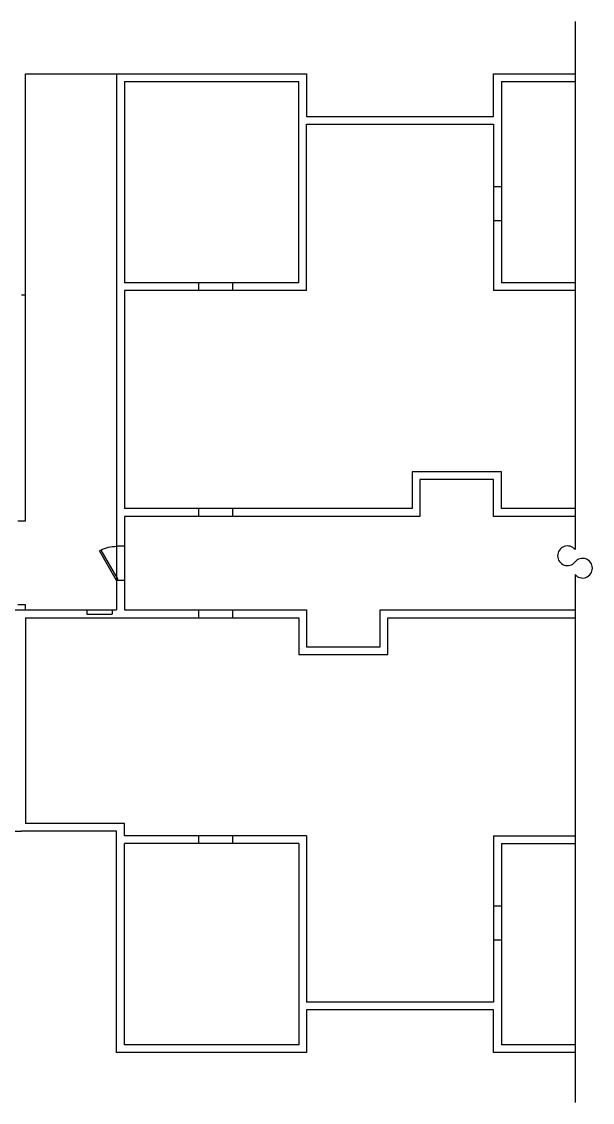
# Model space of a CAD drawing. Header units: inches. Extents: x -54 to 2413, y -86 to 676.
# Drawn here: x 2011 to 2413, y -86 to 676 of the extents above; entities that cross this region are included whole.
import ezdxf

# ---------------------------------------------------------------- set-up
doc = ezdxf.new("R2010")
doc.units = ezdxf.units.IN
doc.header["$LTSCALE"] = 10
doc.header["$MEASUREMENT"] = 0
for name, color, linetype in [('A-DOOR', 2, 'CONTINUOUS'), ('A-SITE', 3, 'CONTINUOUS'), ('A-WALL', 5, 'CONTINUOUS')]:
    doc.layers.add(name, color=color, linetype=linetype)

msp = doc.modelspace()

# ---------------------------------------------------------------- linework, layer by layer
at = {"layer": 'A-DOOR', "extrusion": (-7.62372e-12, -0.000126305, -1)}
for p, q in [((2065.71, 302.9), (2066.58, 303.4)), ((2077.71, 282.11), (2065.71, 302.9)), ((2066.58, 303.4), (2078.58, 282.61)), ((2078.58, 282.61), (2077.71, 282.11))]:
    msp.add_line(p, q, dxfattribs=at)
msp.add_arc((-2077.76, 281.71, -0.04), 24.4, 62.71183, 89.87632, dxfattribs=at)
at = {"layer": 'A-SITE'}
for p, q in [((2013.46, 483.24), (2013.46, 639.24)), ((2013.46, 639.24), (2077.71, 639.24))]:
    msp.add_line(p, q, dxfattribs=at)
at = {"layer": 'A-WALL'}
for p, q in [((2401.17, 676.06), (2401.17, 303.83)), ((2077.71, 639.24), (2211.71, 639.24)), ((2077.71, 639.24), (2077.71, 306.11)), ((2083.21, 633.74), (2083.21, 491.99)), ((2083.21, 633.74), (2206.21, 633.74)), ((2206.21, 491.99), (2206.21, 633.74)), ((2211.71, 639.24), (2211.71, 609.24)), ((2343.71, 609.24), (2343.71, 639.24)), ((2343.71, 639.24), (2401.17, 639.24)), ((2349.21, 633.74), (2401.17, 633.74)), ((2349.21, 633.74), (2349.21, 491.99)), ((2211.71, 609.24), (2343.71, 609.24)), ((2211.71, 603.74), (2343.71, 603.74)), ((2211.71, 486.49), (2211.71, 603.74)), ((2343.71, 603.74), (2343.71, 486.49)), ((2343.71, 559.87), (2349.21, 559.87)), ((2343.71, 535.87), (2349.21, 535.87)), ((2206.21, 491.99), (2083.21, 491.99)), ((2135.46, 491.99), (2135.46, 486.49)), ((2159.46, 491.99), (2159.46, 486.49)), ((2401.17, 491.99), (2349.21, 491.99)), ((2013.46, 483.24), (2010.71, 483.24)), ((2013.46, 327.24), (2013.46, 483.24)), ((2211.71, 486.49), (2083.21, 486.49)), ((2083.21, 486.49), (2083.21, 332.74)), ((2401.65, 486.49), (2343.71, 486.49)), ((2349.21, 358.74), (2286.21, 358.74)), ((2286.21, 358.74), (2286.21, 332.74)), ((2349.21, 332.74), (2349.21, 358.74)), ((2343.71, 353.24), (2291.71, 353.24)), ((2291.71, 353.24), (2291.71, 327.24)), ((2343.71, 327.24), (2343.71, 353.24)), ((2286.21, 332.74), (2083.21, 332.74)), ((2135.46, 332.74), (2135.46, 327.24)), ((2159.46, 332.74), (2159.46, 327.24)), ((2401.17, 332.74), (2349.21, 332.74)), ((2013.46, 323.74), (2007.96, 323.74)), ((2013.46, 323.74), (2013.46, 327.24)), ((2291.71, 327.24), (2083.21, 327.24)), ((2083.21, 327.24), (2083.21, 306.11)), ((2401.17, 327.24), (2343.71, 327.24)), ((2083.21, 306.11), (2077.71, 306.11)), ((2083.21, 282.11), (2077.71, 282.11)), ((2077.71, 282.11), (2077.71, 261.24)), ((2083.21, 282.11), (2083.21, 261.24)), ((2401.17, 286.32), (2401.17, -85.94)), ((1964.46, 261.24), (2010.71, 261.24)), ((2013.46, 264.74), (2007.96, 264.74)), ((2010.71, 261.24), (2056.71, 261.24)), ((2013.46, 261.24), (2013.46, 264.74)), ((2056.71, 261.24), (2056.71, 258.24)), ((2056.71, 261.24), (2074.71, 261.24)), ((2074.71, 261.24), (2074.71, 258.24)), ((2074.71, 261.24), (2077.71, 261.24)), ((2083.21, 261.24), (2211.71, 261.24)), ((2135.46, 261.24), (2135.46, 255.74)), ((2159.46, 261.24), (2159.46, 255.74)), ((2211.71, 261.24), (2211.71, 235.24)), ((2263.71, 235.24), (2263.71, 261.24)), ((2263.71, 261.24), (2401.17, 261.24)), ((2013.46, 255.74), (2206.21, 255.74)), ((2013.46, 255.74), (2013.46, 110.74)), ((2056.71, 258.24), (2074.71, 258.24)), ((2206.21, 255.74), (2206.21, 229.74)), ((2269.21, 229.74), (2269.21, 255.74)), ((2269.21, 255.74), (2401.17, 255.74)), ((2206.21, 229.74), (2269.21, 229.74)), ((2211.71, 235.24), (2263.71, 235.24)), ((2083.21, 110.74), (2013.46, 110.74)), ((2083.21, 101.99), (2083.21, 110.74)), ((1998.46, 105.24), (2010.71, 105.24)), ((2077.71, 105.24), (2010.71, 105.24)), ((2077.71, -50.76), (2077.71, 105.24)), ((2211.71, 101.99), (2083.21, 101.99)), ((2135.46, 101.99), (2135.46, 96.49)), ((2159.46, 101.99), (2159.46, 96.49)), ((2211.71, 101.99), (2211.71, -15.26)), ((2343.71, 101.99), (2343.71, -15.26)), ((2343.71, 101.99), (2401.17, 101.99)), ((2083.21, -45.26), (2083.21, 96.49)), ((2206.21, 96.49), (2083.21, 96.49)), ((2206.21, 96.49), (2206.21, -45.26)), ((2349.21, 96.49), (2349.21, -45.26)), ((2349.21, 96.49), (2401.17, 96.49)), ((2343.71, 52.62), (2349.21, 52.62)), ((2343.71, 28.62), (2349.21, 28.62)), ((2343.71, -15.26), (2211.71, -15.26)), ((2211.71, -20.76), (2211.71, -50.76)), ((2343.71, -20.76), (2211.71, -20.76)), ((2343.71, -50.76), (2343.71, -20.76)), ((2206.21, -45.26), (2083.21, -45.26)), ((2401.17, -45.26), (2349.21, -45.26)), ((2211.71, -50.76), (2077.71, -50.76)), ((2401.17, -50.76), (2343.71, -50.76))]:
    msp.add_line(p, q, dxfattribs=at)
at = {"layer": 'A-WALL', "extrusion": (1.7975e-13, 0.000261203, -1)}
for p, q in [((2077.71, 306.11), (2077.71, 282.11)), ((2083.21, 306.11), (2083.21, 282.11))]:
    msp.add_line(p, q, dxfattribs=at)
at = {"layer": 'A-WALL'}
for centre, start, end in [((2395.81, 299.45), 39.27369, 320.72631), ((2406.52, 290.69), 219.27369, 140.72631)]:
    msp.add_arc(centre, 6.92, start, end, dxfattribs=at)

doc.saveas('drawing.dxf')
